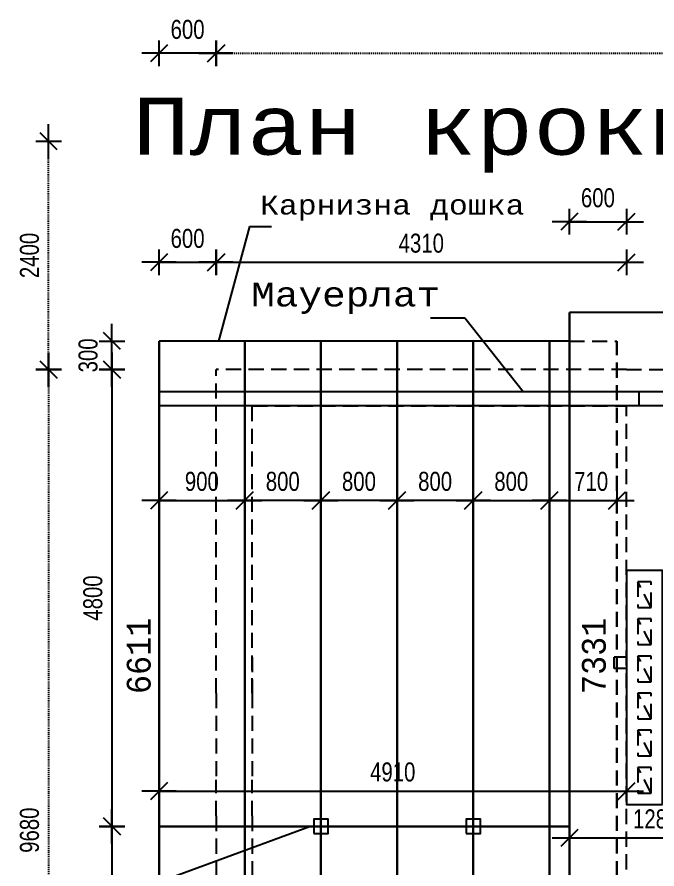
# Model space of a CAD drawing. Extents: x 3578 to 5591, y 95 to 458.
# Drawn here: x 5142.4 to 5209.6, y 199.5 to 289 of the extents above; entities that cross this region are included whole.
import ezdxf

# ---------------------------------------------------------------- set-up
doc = ezdxf.new("R2010")
doc.units = 0
doc.header["$MEASUREMENT"] = 0
doc.linetypes.add('HIDDEN2', pattern=[4.7625, 3.175, -1.5875])
doc.layers.get('0').update_dxf_attribs({"linetype": 'CONTINUOUS'})
doc.layers.get('DEFPOINTS').update_dxf_attribs({"linetype": 'CONTINUOUS'})
doc.layers.add('A700G', color=7, linetype='CONTINUOUS')
doc.layers.add('Chata', color=7, linetype='CONTINUOUS')
doc.styles.add('RUSS', font='russ', dxfattribs={"width": 0.8})
doc.styles.get("Standard").update_dxf_attribs({"font": 'cour.ttf'})
doc.dimstyles.new('Text 2mm', dxfattribs={"dimtxt": 2, "dimasz": 0.09, "dimexe": 0, "dimexo": 0, "dimgap": 1, "dimtad": 1, "dimdec": 0, "dimlfac": 100, "dimzin": 0, "dimdsep": 46, "dimtxsty": 'RUSS', "dimblk": 'A8MITTA', "dimcen": 3, "dimse1": 1, "dimse2": 1, "dimclrd": 6, "dimclrt": 6, "dimadec": 0, "dimazin": 0, "dimtp": 6, "dimtm": 6, "dimtfac": 1, "dimtdec": 0, "dimtofl": 0, "dimtmove": 2, "dimatfit": 3, "dimldrblk": 'A8MITTA', "dimfxl": 1, "dimtolj": 1, "dimtzin": 0, "dimarcsym": 0})

# ---------------------------------------------------------------- blocks, each defined once
blk = doc.blocks.new('A8MITTA', base_point=(3180, 3140))
for p, q in [((3180, 3155), (3180, 3125)), ((3170, 3130), (3190, 3150)), ((3160, 3140), (3200, 3140))]:
    blk.add_line(p, q)
blk = doc.blocks.new('*D675')
at = {"layer": 'Chata', "color": 6, "linetype": 'HIDDEN2', "lineweight": -2, "ltscale": 0.01, "transparency": 16777216}
blk.add_line((5163.399, 285.172), (5308.419, 285.172), dxfattribs=at)
at = {"layer": 'DEFPOINTS', "color": 0, "linetype": 'HIDDEN2', "ltscale": 0.01, "transparency": 16777216}
for p in [(5308.509, 285.172), (5163.309, 251.928), (5308.509, 251.928)]:
    blk.add_point(p, dxfattribs=at)
at = {"layer": 'Chata', "color": 6, "linetype": 'HIDDEN2', "lineweight": -2, "ltscale": 0.01, "transparency": 16777216, "xscale": 0.09, "yscale": 0.09, "zscale": 0.09, "rotation": 180}
blk.add_blockref('A8MITTA', (5163.309, 285.172), dxfattribs=at)
at = {"layer": 'Chata', "color": 6, "linetype": 'HIDDEN2', "lineweight": -2, "ltscale": 0.01, "transparency": 16777216, "xscale": 0.09, "yscale": 0.09, "zscale": 0.09}
blk.add_blockref('A8MITTA', (5308.509, 285.172), dxfattribs=at)
at = {"layer": 'Chata', "color": 6, "linetype": 'HIDDEN2', "ltscale": 0.01, "transparency": 16777216, "insert": (5235.909, 287.172), "char_height": 2, "attachment_point": 5, "style": 'RUSS'}
blk.add_mtext('\\A1;14520', dxfattribs=at)
blk = doc.blocks.new('*D676')
at = {"layer": 'Chata', "color": 6, "linetype": 'HIDDEN2', "lineweight": -2, "ltscale": 0.01, "transparency": 16777216}
blk.add_line((5145.711, 251.838), (5145.711, 155.218), dxfattribs=at)
at = {"layer": 'DEFPOINTS', "color": 0, "linetype": 'HIDDEN2', "ltscale": 0.01, "transparency": 16777216}
for p in [(5163.309, 251.928), (5145.711, 155.128), (5163.309, 155.128)]:
    blk.add_point(p, dxfattribs=at)
at = {"layer": 'Chata', "color": 6, "linetype": 'HIDDEN2', "lineweight": -2, "ltscale": 0.01, "transparency": 16777216, "xscale": 0.09, "yscale": 0.09, "zscale": 0.09}
for p, rotation in [((5145.711, 251.928), 90), ((5145.711, 155.128), 270)]:
    blk.add_blockref('A8MITTA', p, dxfattribs=dict(at, rotation=rotation))
at = {"layer": 'Chata', "color": 6, "linetype": 'HIDDEN2', "ltscale": 0.01, "transparency": 16777216, "insert": (5143.711, 203.528), "char_height": 2, "attachment_point": 5, "rotation": 90, "style": 'RUSS'}
blk.add_mtext('\\A1;9680', dxfattribs=at)
blk = doc.blocks.new('*D677')
at = {"layer": 'Chata', "color": 6, "linetype": 'HIDDEN2', "lineweight": -2, "ltscale": 0.01, "transparency": 16777216}
blk.add_line((5145.711, 252.018), (5145.711, 275.838), dxfattribs=at)
at = {"layer": 'DEFPOINTS', "color": 0, "linetype": 'HIDDEN2', "ltscale": 0.01, "transparency": 16777216}
for p in [(5145.711, 275.928), (5246.337, 275.928), (5231.809, 251.928)]:
    blk.add_point(p, dxfattribs=at)
at = {"layer": 'Chata', "color": 6, "linetype": 'HIDDEN2', "lineweight": -2, "ltscale": 0.01, "transparency": 16777216, "xscale": 0.09, "yscale": 0.09, "zscale": 0.09}
for p, rotation in [((5145.711, 275.928), 90), ((5145.711, 251.928), 270)]:
    blk.add_blockref('A8MITTA', p, dxfattribs=dict(at, rotation=rotation))
at = {"layer": 'Chata', "color": 6, "linetype": 'HIDDEN2', "ltscale": 0.01, "transparency": 16777216, "insert": (5143.711, 263.928), "char_height": 2, "attachment_point": 5, "rotation": 90, "style": 'RUSS'}
blk.add_mtext('\\A1;2400', dxfattribs=at)
blk = doc.blocks.new('*D678')
at = {"color": 6, "lineweight": -2, "ltscale": 0.01, "transparency": 16777216}
blk.add_line((5163.219, 285.172), (5157.399, 285.172), dxfattribs=at)
at = {"layer": 'DEFPOINTS', "color": 0, "ltscale": 0.01, "transparency": 16777216}
for p in [(5157.309, 285.172), (5157.309, 251.928), (5163.309, 251.928)]:
    blk.add_point(p, dxfattribs=at)
at = {"color": 6, "lineweight": -2, "ltscale": 0.01, "transparency": 16777216, "xscale": 0.09, "yscale": 0.09, "zscale": 0.09, "rotation": 180}
blk.add_blockref('A8MITTA', (5157.309, 285.172), dxfattribs=at)
at = {"color": 6, "lineweight": -2, "ltscale": 0.01, "transparency": 16777216, "xscale": 0.09, "yscale": 0.09, "zscale": 0.09}
blk.add_blockref('A8MITTA', (5163.309, 285.172), dxfattribs=at)
at = {"color": 6, "ltscale": 0.01, "transparency": 16777216, "insert": (5160.309, 287.672), "char_height": 2, "attachment_point": 5, "style": 'RUSS'}
blk.add_mtext('\\A1;600', dxfattribs=at)
blk = doc.blocks.new('*D679')
at = {"color": 6, "lineweight": -2, "ltscale": 0.01, "transparency": 16777216}
blk.add_line((5152.365, 251.838), (5152.365, 204.018), dxfattribs=at)
at = {"layer": 'DEFPOINTS', "color": 0, "ltscale": 0.01, "transparency": 16777216}
for p in [(5163.309, 251.928), (5152.365, 203.928), (5157.309, 203.928)]:
    blk.add_point(p, dxfattribs=at)
at = {"color": 6, "lineweight": -2, "ltscale": 0.01, "transparency": 16777216, "xscale": 0.09, "yscale": 0.09, "zscale": 0.09}
for p, rotation in [((5152.365, 251.928), 90), ((5152.365, 203.928), 270)]:
    blk.add_blockref('A8MITTA', p, dxfattribs=dict(at, rotation=rotation))
at = {"color": 6, "ltscale": 0.01, "transparency": 16777216, "insert": (5150.365, 227.928), "char_height": 2, "attachment_point": 5, "rotation": 90, "style": 'RUSS'}
blk.add_mtext('\\A1;4800', dxfattribs=at)
blk = doc.blocks.new('*D680')
at = {"color": 6, "lineweight": -2, "ltscale": 0.01, "transparency": 16777216}
blk.add_line((5152.365, 252.018), (5152.365, 254.838), dxfattribs=at)
at = {"layer": 'DEFPOINTS', "color": 0, "ltscale": 0.01, "transparency": 16777216}
for p in [(5152.365, 254.928), (5157.309, 254.928), (5163.309, 251.928)]:
    blk.add_point(p, dxfattribs=at)
at = {"color": 6, "lineweight": -2, "ltscale": 0.01, "transparency": 16777216, "xscale": 0.09, "yscale": 0.09, "zscale": 0.09}
for p, rotation in [((5152.365, 254.928), 90), ((5152.365, 251.928), 270)]:
    blk.add_blockref('A8MITTA', p, dxfattribs=dict(at, rotation=rotation))
at = {"color": 6, "ltscale": 0.01, "transparency": 16777216, "insert": (5149.865, 253.428), "char_height": 2, "attachment_point": 5, "rotation": 90, "style": 'RUSS'}
blk.add_mtext('\\A1;300', dxfattribs=at)
blk = doc.blocks.new('*D681')
at = {"color": 6, "lineweight": -2, "ltscale": 0.01, "transparency": 16777216}
blk.add_line((5152.365, 203.838), (5152.365, 155.218), dxfattribs=at)
at = {"layer": 'DEFPOINTS', "color": 0, "ltscale": 0.01, "transparency": 16777216}
for p in [(5157.309, 203.928), (5152.365, 155.128), (5163.309, 155.128)]:
    blk.add_point(p, dxfattribs=at)
at = {"color": 6, "lineweight": -2, "ltscale": 0.01, "transparency": 16777216, "xscale": 0.09, "yscale": 0.09, "zscale": 0.09}
for p, rotation in [((5152.365, 203.928), 90), ((5152.365, 155.128), 270)]:
    blk.add_blockref('A8MITTA', p, dxfattribs=dict(at, rotation=rotation))
at = {"color": 6, "ltscale": 0.01, "transparency": 16777216, "insert": (5150.365, 179.528), "char_height": 2, "attachment_point": 5, "rotation": 90, "style": 'RUSS'}
blk.add_mtext('\\A1;4880', dxfattribs=at)
blk = doc.blocks.new('*D691')
at = {"color": 6, "lineweight": -2, "ltscale": 0.01, "transparency": 16777216}
blk.add_line((5200.499, 267.478), (5206.319, 267.478), dxfattribs=at)
at = {"layer": 'DEFPOINTS', "color": 0, "ltscale": 0.01, "transparency": 16777216}
for p in [(5206.409, 267.478), (5200.409, 257.928), (5206.409, 248.128)]:
    blk.add_point(p, dxfattribs=at)
at = {"color": 6, "lineweight": -2, "ltscale": 0.01, "transparency": 16777216, "xscale": 0.09, "yscale": 0.09, "zscale": 0.09, "rotation": 180}
blk.add_blockref('A8MITTA', (5200.409, 267.478), dxfattribs=at)
at = {"color": 6, "lineweight": -2, "ltscale": 0.01, "transparency": 16777216, "xscale": 0.09, "yscale": 0.09, "zscale": 0.09}
blk.add_blockref('A8MITTA', (5206.409, 267.478), dxfattribs=at)
at = {"color": 6, "ltscale": 0.01, "transparency": 16777216, "insert": (5203.409, 269.978), "char_height": 2, "attachment_point": 5, "style": 'RUSS'}
blk.add_mtext('\\A1;600', dxfattribs=at)
blk = doc.blocks.new('*D692')
at = {"color": 6, "lineweight": -2, "ltscale": 0.01, "transparency": 16777216}
blk.add_line((5157.399, 263.208), (5163.219, 263.208), dxfattribs=at)
at = {"layer": 'DEFPOINTS', "color": 0, "ltscale": 0.01, "transparency": 16777216}
for p in [(5163.309, 263.208), (5157.309, 254.928), (5163.309, 251.928)]:
    blk.add_point(p, dxfattribs=at)
at = {"color": 6, "lineweight": -2, "ltscale": 0.01, "transparency": 16777216, "xscale": 0.09, "yscale": 0.09, "zscale": 0.09, "rotation": 180}
blk.add_blockref('A8MITTA', (5157.309, 263.208), dxfattribs=at)
at = {"color": 6, "lineweight": -2, "ltscale": 0.01, "transparency": 16777216, "xscale": 0.09, "yscale": 0.09, "zscale": 0.09}
blk.add_blockref('A8MITTA', (5163.309, 263.208), dxfattribs=at)
at = {"color": 6, "ltscale": 0.01, "transparency": 16777216, "insert": (5160.309, 265.708), "char_height": 2, "attachment_point": 5, "style": 'RUSS'}
blk.add_mtext('\\A1;600', dxfattribs=at)
blk = doc.blocks.new('*D693')
at = {"color": 6, "lineweight": -2, "ltscale": 0.01, "transparency": 16777216}
blk.add_line((5163.399, 263.208), (5206.319, 263.208), dxfattribs=at)
at = {"layer": 'DEFPOINTS', "color": 0, "ltscale": 0.01, "transparency": 16777216}
for p in [(5206.409, 263.208), (5163.309, 251.928), (5206.409, 248.128)]:
    blk.add_point(p, dxfattribs=at)
at = {"color": 6, "lineweight": -2, "ltscale": 0.01, "transparency": 16777216, "xscale": 0.09, "yscale": 0.09, "zscale": 0.09, "rotation": 180}
blk.add_blockref('A8MITTA', (5163.309, 263.208), dxfattribs=at)
at = {"color": 6, "lineweight": -2, "ltscale": 0.01, "transparency": 16777216, "xscale": 0.09, "yscale": 0.09, "zscale": 0.09}
blk.add_blockref('A8MITTA', (5206.409, 263.208), dxfattribs=at)
at = {"color": 6, "ltscale": 0.01, "transparency": 16777216, "insert": (5184.859, 265.208), "char_height": 2, "attachment_point": 5, "style": 'RUSS'}
blk.add_mtext('\\A1;4310', dxfattribs=at)
blk = doc.blocks.new('*D704')
at = {"color": 6, "lineweight": -2, "ltscale": 0.01, "transparency": 16777216}
blk.add_line((5157.399, 207.635), (5206.319, 207.635), dxfattribs=at)
at = {"layer": 'DEFPOINTS', "color": 0, "ltscale": 0.01, "transparency": 16777216}
for p in [(5206.409, 207.635), (5157.309, 203.928), (5206.409, 203.928)]:
    blk.add_point(p, dxfattribs=at)
at = {"color": 6, "lineweight": -2, "ltscale": 0.01, "transparency": 16777216, "xscale": 0.09, "yscale": 0.09, "zscale": 0.09, "rotation": 180}
blk.add_blockref('A8MITTA', (5157.309, 207.635), dxfattribs=at)
at = {"color": 6, "lineweight": -2, "ltscale": 0.01, "transparency": 16777216, "xscale": 0.09, "yscale": 0.09, "zscale": 0.09}
blk.add_blockref('A8MITTA', (5206.409, 207.635), dxfattribs=at)
at = {"color": 6, "ltscale": 0.01, "transparency": 16777216, "insert": (5181.859, 209.635), "char_height": 2, "attachment_point": 5, "style": 'RUSS'}
blk.add_mtext('\\A1;4910', dxfattribs=at)
blk = doc.blocks.new('*D731')
at = {"color": 6, "lineweight": -2, "ltscale": 0.01, "transparency": 16777216}
blk.add_line((5157.399, 238.174), (5166.219, 238.174), dxfattribs=at)
at = {"layer": 'DEFPOINTS', "color": 0, "ltscale": 0.01, "transparency": 16777216}
for p in [(5157.309, 254.928), (5166.309, 254.928), (5166.309, 238.174)]:
    blk.add_point(p, dxfattribs=at)
at = {"color": 6, "lineweight": -2, "ltscale": 0.01, "transparency": 16777216, "xscale": 0.09, "yscale": 0.09, "zscale": 0.09, "rotation": 180}
blk.add_blockref('A8MITTA', (5157.309, 238.174), dxfattribs=at)
at = {"color": 6, "lineweight": -2, "ltscale": 0.01, "transparency": 16777216, "xscale": 0.09, "yscale": 0.09, "zscale": 0.09}
blk.add_blockref('A8MITTA', (5166.309, 238.174), dxfattribs=at)
at = {"color": 6, "ltscale": 0.01, "transparency": 16777216, "insert": (5161.809, 240.174), "char_height": 2, "attachment_point": 5, "style": 'RUSS'}
blk.add_mtext('\\A1;900', dxfattribs=at)
blk = doc.blocks.new('*D732')
at = {"color": 6, "lineweight": -2, "ltscale": 0.01, "transparency": 16777216}
blk.add_line((5198.399, 238.174), (5205.319, 238.174), dxfattribs=at)
at = {"layer": 'DEFPOINTS', "color": 0, "ltscale": 0.01, "transparency": 16777216}
for p in [(5198.309, 254.928), (5205.409, 254.928), (5205.409, 238.174)]:
    blk.add_point(p, dxfattribs=at)
at = {"color": 6, "lineweight": -2, "ltscale": 0.01, "transparency": 16777216, "xscale": 0.09, "yscale": 0.09, "zscale": 0.09, "rotation": 180}
blk.add_blockref('A8MITTA', (5198.309, 238.174), dxfattribs=at)
at = {"color": 6, "lineweight": -2, "ltscale": 0.01, "transparency": 16777216, "xscale": 0.09, "yscale": 0.09, "zscale": 0.09}
blk.add_blockref('A8MITTA', (5205.409, 238.174), dxfattribs=at)
at = {"color": 6, "ltscale": 0.01, "transparency": 16777216, "insert": (5202.701, 240.174), "char_height": 2, "attachment_point": 5, "style": 'RUSS'}
blk.add_mtext('\\A1;710', dxfattribs=at)
blk = doc.blocks.new('*D733')
at = {"color": 6, "lineweight": -2, "ltscale": 0.01, "transparency": 16777216}
blk.add_line((5190.399, 238.174), (5198.219, 238.174), dxfattribs=at)
at = {"layer": 'DEFPOINTS', "color": 0, "ltscale": 0.01, "transparency": 16777216}
for p in [(5190.309, 254.928), (5198.309, 254.928), (5198.309, 238.174)]:
    blk.add_point(p, dxfattribs=at)
at = {"color": 6, "lineweight": -2, "ltscale": 0.01, "transparency": 16777216, "xscale": 0.09, "yscale": 0.09, "zscale": 0.09, "rotation": 180}
blk.add_blockref('A8MITTA', (5190.309, 238.174), dxfattribs=at)
at = {"color": 6, "lineweight": -2, "ltscale": 0.01, "transparency": 16777216, "xscale": 0.09, "yscale": 0.09, "zscale": 0.09}
blk.add_blockref('A8MITTA', (5198.309, 238.174), dxfattribs=at)
at = {"color": 6, "ltscale": 0.01, "transparency": 16777216, "insert": (5194.309, 240.174), "char_height": 2, "attachment_point": 5, "style": 'RUSS'}
blk.add_mtext('\\A1;800', dxfattribs=at)
blk = doc.blocks.new('*D734')
at = {"color": 6, "lineweight": -2, "ltscale": 0.01, "transparency": 16777216}
blk.add_line((5190.219, 238.174), (5182.399, 238.174), dxfattribs=at)
at = {"layer": 'DEFPOINTS', "color": 0, "ltscale": 0.01, "transparency": 16777216}
for p in [(5182.309, 254.928), (5190.309, 254.928), (5182.309, 238.174)]:
    blk.add_point(p, dxfattribs=at)
at = {"color": 6, "lineweight": -2, "ltscale": 0.01, "transparency": 16777216, "xscale": 0.09, "yscale": 0.09, "zscale": 0.09, "rotation": 180}
blk.add_blockref('A8MITTA', (5182.309, 238.174), dxfattribs=at)
at = {"color": 6, "lineweight": -2, "ltscale": 0.01, "transparency": 16777216, "xscale": 0.09, "yscale": 0.09, "zscale": 0.09}
blk.add_blockref('A8MITTA', (5190.309, 238.174), dxfattribs=at)
at = {"color": 6, "ltscale": 0.01, "transparency": 16777216, "insert": (5186.309, 240.174), "char_height": 2, "attachment_point": 5, "style": 'RUSS'}
blk.add_mtext('\\A1;800', dxfattribs=at)
blk = doc.blocks.new('*D735')
at = {"color": 6, "lineweight": -2, "ltscale": 0.01, "transparency": 16777216}
blk.add_line((5182.219, 238.174), (5174.399, 238.174), dxfattribs=at)
at = {"layer": 'DEFPOINTS', "color": 0, "ltscale": 0.01, "transparency": 16777216}
for p in [(5174.309, 254.928), (5182.309, 254.928), (5174.309, 238.174)]:
    blk.add_point(p, dxfattribs=at)
at = {"color": 6, "lineweight": -2, "ltscale": 0.01, "transparency": 16777216, "xscale": 0.09, "yscale": 0.09, "zscale": 0.09, "rotation": 180}
blk.add_blockref('A8MITTA', (5174.309, 238.174), dxfattribs=at)
at = {"color": 6, "lineweight": -2, "ltscale": 0.01, "transparency": 16777216, "xscale": 0.09, "yscale": 0.09, "zscale": 0.09}
blk.add_blockref('A8MITTA', (5182.309, 238.174), dxfattribs=at)
at = {"color": 6, "ltscale": 0.01, "transparency": 16777216, "insert": (5178.309, 240.174), "char_height": 2, "attachment_point": 5, "style": 'RUSS'}
blk.add_mtext('\\A1;800', dxfattribs=at)
blk = doc.blocks.new('*D736')
at = {"color": 6, "lineweight": -2, "ltscale": 0.01, "transparency": 16777216}
blk.add_line((5174.219, 238.174), (5166.399, 238.174), dxfattribs=at)
at = {"layer": 'DEFPOINTS', "color": 0, "ltscale": 0.01, "transparency": 16777216}
for p in [(5166.309, 254.928), (5174.309, 254.928), (5166.309, 238.174)]:
    blk.add_point(p, dxfattribs=at)
at = {"color": 6, "lineweight": -2, "ltscale": 0.01, "transparency": 16777216, "xscale": 0.09, "yscale": 0.09, "zscale": 0.09, "rotation": 180}
blk.add_blockref('A8MITTA', (5166.309, 238.174), dxfattribs=at)
at = {"color": 6, "lineweight": -2, "ltscale": 0.01, "transparency": 16777216, "xscale": 0.09, "yscale": 0.09, "zscale": 0.09}
blk.add_blockref('A8MITTA', (5174.309, 238.174), dxfattribs=at)
at = {"color": 6, "ltscale": 0.01, "transparency": 16777216, "insert": (5170.309, 240.174), "char_height": 2, "attachment_point": 5, "style": 'RUSS'}
blk.add_mtext('\\A1;800', dxfattribs=at)
blk = doc.blocks.new('*D737')
at = {"color": 6, "lineweight": -2, "ltscale": 0.01, "transparency": 16777216}
blk.add_line((5213.119, 202.702), (5200.499, 202.702), dxfattribs=at)
at = {"layer": 'DEFPOINTS', "color": 0, "ltscale": 0.01, "transparency": 16777216}
for p in [(5200.409, 202.702), (5200.409, 198.128), (5213.209, 198.128)]:
    blk.add_point(p, dxfattribs=at)
at = {"color": 6, "lineweight": -2, "ltscale": 0.01, "transparency": 16777216, "xscale": 0.09, "yscale": 0.09, "zscale": 0.09, "rotation": 180}
blk.add_blockref('A8MITTA', (5200.409, 202.702), dxfattribs=at)
at = {"color": 6, "lineweight": -2, "ltscale": 0.01, "transparency": 16777216, "xscale": 0.09, "yscale": 0.09, "zscale": 0.09}
blk.add_blockref('A8MITTA', (5213.209, 202.702), dxfattribs=at)
at = {"color": 6, "ltscale": 0.01, "transparency": 16777216, "insert": (5209.476, 204.702), "char_height": 2, "attachment_point": 5, "style": 'RUSS'}
blk.add_mtext('\\A1;1280', dxfattribs=at)

msp = doc.modelspace()

# ---------------------------------------------------------------- linework, layer by layer
at = {"color": 3, "lineweight": 30, "ltscale": 0.01}
for p, q in [((5200.409, 143.928), (5200.409, 257.928)), ((5157.309, 152.128), (5157.309, 254.928)), ((5166.309, 152.128), (5166.309, 254.928)), ((5174.309, 152.128), (5174.309, 254.928)), ((5182.309, 152.128), (5182.309, 254.928)), ((5190.309, 152.128), (5190.309, 254.928)), ((5198.309, 152.128), (5198.309, 254.928))]:
    msp.add_line(p, q, dxfattribs=at)
at = {"ltscale": 0.01}
for p, q in [((5228.809, 257.928), (5200.409, 257.928)), ((5189.422, 257.373), (5195.546, 249.628)), ((5200.409, 254.928), (5157.309, 254.928)), ((5157.309, 248.128), (5157.309, 249.628)), ((5157.309, 249.628), (5207.709, 249.628)), ((5207.709, 248.128), (5157.309, 248.128)), ((5142.824, 192.779), (5173.111, 203.928))]:
    msp.add_line(p, q, dxfattribs=at)
at = {"lineweight": 30, "ltscale": 0.01}
msp.add_line((5157.309, 203.928), (5200.409, 203.928), dxfattribs=at)
at = {"ltscale": 0.01}
for points in [[(5233.109, 248.128), (5200.409, 248.128), (5200.409, 249.628), (5233.109, 249.628)], [(5210.209, 206.228), (5210.209, 230.828), (5206.409, 230.828), (5206.409, 206.228)], [(5173.559, 203.178), (5175.059, 203.178), (5175.059, 204.678), (5173.559, 204.678)], [(5189.559, 203.178), (5191.059, 203.178), (5191.059, 204.678), (5189.559, 204.678)]]:
    msp.add_lwpolyline(points, close=True, dxfattribs=at)
at = {"layer": 'A700G', "ltscale": 0.01}
for p, q in [((5166.798, 266.969), (5163.572, 254.928)), ((5166.798, 266.969), (5169.134, 266.969)), ((5185.817, 257.373), (5189.422, 257.373))]:
    msp.add_line(p, q, dxfattribs=at)
at = {"layer": 'Chata', "linetype": 'HIDDEN2', "ltscale": 0.5}
msp.add_line((5200.409, 254.928), (5205.409, 254.928), dxfattribs=at)
at = {"layer": 'Chata', "color": 3, "linetype": 'HIDDEN2', "lineweight": 30, "ltscale": 0.5}
msp.add_line((5205.409, 143.928), (5205.409, 254.928), dxfattribs=at)
at = {"layer": 'Chata', "color": 1, "linetype": 'HIDDEN2', "ltscale": 0.5}
for p, q in [((5163.309, 217.928), (5163.309, 251.928)), ((5206.409, 251.928), (5163.309, 251.928)), ((5206.409, 251.928), (5235.609, 251.928)), ((5206.409, 251.928), (5206.409, 251.928)), ((5207.709, 249.628), (5207.709, 248.128)), ((5167.109, 217.928), (5167.109, 248.128)), ((5167.109, 248.128), (5206.409, 248.128)), ((5206.409, 158.928), (5206.409, 248.128)), ((5209.009, 226.928), (5207.609, 229.628)), ((5209.009, 223.028), (5207.609, 225.728)), ((5167.109, 221.728), (5167.109, 217.928)), ((5206.409, 221.728), (5205.109, 221.728)), ((5205.109, 220.528), (5205.109, 221.728)), ((5209.009, 219.128), (5207.609, 221.828)), ((5206.409, 220.528), (5205.109, 220.528)), ((5206.409, 220.528), (5205.109, 220.528)), ((5163.309, 217.928), (5163.309, 208.828)), ((5167.109, 217.928), (5167.109, 208.828)), ((5209.009, 215.228), (5207.609, 217.928)), ((5209.009, 211.328), (5207.609, 214.028)), ((5209.009, 207.428), (5207.609, 210.128)), ((5163.309, 205.028), (5163.309, 208.828)), ((5167.109, 205.028), (5167.109, 208.828)), ((5163.309, 205.028), (5163.309, 195.928)), ((5167.109, 205.028), (5167.109, 195.928))]:
    msp.add_line(p, q, dxfattribs=at)
for points in [[(5207.609, 226.928), (5209.009, 226.928), (5209.009, 229.628), (5207.609, 229.628)], [(5207.609, 223.028), (5209.009, 223.028), (5209.009, 225.728), (5207.609, 225.728)], [(5207.609, 219.128), (5209.009, 219.128), (5209.009, 221.828), (5207.609, 221.828)], [(5207.609, 215.228), (5209.009, 215.228), (5209.009, 217.928), (5207.609, 217.928)], [(5207.609, 211.328), (5209.009, 211.328), (5209.009, 214.028), (5207.609, 214.028)], [(5207.609, 211.328), (5209.009, 211.328), (5209.009, 214.028), (5207.609, 214.028)], [(5207.609, 207.428), (5209.009, 207.428), (5209.009, 210.128), (5207.609, 210.128)], [(5207.609, 207.428), (5209.009, 207.428), (5209.009, 210.128), (5207.609, 210.128)]]:
    msp.add_lwpolyline(points, close=True, dxfattribs=at)

# ---------------------------------------------------------------- texts
at = {"width": 0.99}
for s, height, p in [('Карнизна дошка', 2, (5167.916, 268.228)), ('Мауерлат', 2.5, (5166.998, 258.571))]:
    msp.add_text(s, height=height, dxfattribs=at).set_placement(p)
at = {"layer": 'Chata'}
msp.add_text('План крокв', height=6, dxfattribs=at).set_placement((5154.536, 274.515))
at = {"layer": 'Chata', "width": 0.8}
for s, p in [('6611', (5156.428, 217.839)), ('7331', (5204.232, 217.839))]:
    msp.add_text(s, height=2.5, rotation=90, dxfattribs=at).set_placement(p)

# ---------------------------------------------------------------- dimensions: what is measured, and where the dimension line sits
at = {"ltscale": 0.01}
for base, p1, p2, picture, middle in [((5157.309, 285.172), (5163.309, 251.928), (5157.309, 251.928), '*D678', (5160.309, 287.672)), ((5206.409, 267.478), (5200.409, 257.928), (5206.409, 248.128), '*D691', (5203.409, 269.978)), ((5163.309, 263.208), (5157.309, 254.928), (5163.309, 251.928), '*D692', (5160.309, 265.708)), ((5206.409, 263.208), (5163.309, 251.928), (5206.409, 248.128), '*D693', (5184.859, 265.208)), ((5166.309, 238.174), (5157.309, 254.928), (5166.309, 254.928), '*D731', (5161.809, 240.174)), ((5166.309, 238.174), (5174.309, 254.928), (5166.309, 254.928), '*D736', (5170.309, 240.174)), ((5174.309, 238.174), (5182.309, 254.928), (5174.309, 254.928), '*D735', (5178.309, 240.174)), ((5182.309, 238.174), (5190.309, 254.928), (5182.309, 254.928), '*D734', (5186.309, 240.174)), ((5198.309, 238.174), (5190.309, 254.928), (5198.309, 254.928), '*D733', (5194.309, 240.174)), ((5206.409, 207.635), (5157.309, 203.928), (5206.409, 203.928), '*D704', (5181.859, 209.635))]:
    dim = msp.add_linear_dim(base=base, p1=p1, p2=p2, dimstyle='Text 2mm', dxfattribs=at)
    dim.commit()
    dim.dimension.update_dxf_attribs({"geometry": picture, "text_midpoint": middle})
for base, p1, p2, picture, middle in [((5152.365, 254.928), (5163.309, 251.928), (5157.309, 254.928), '*D680', (5149.865, 253.428)), ((5152.365, 203.928), (5163.309, 251.928), (5157.309, 203.928), '*D679', (5150.365, 227.928)), ((5152.365, 155.128), (5157.309, 203.928), (5163.309, 155.128), '*D681', (5150.365, 179.528))]:
    dim = msp.add_linear_dim(base=base, p1=p1, p2=p2, angle=90, dimstyle='Text 2mm', dxfattribs=at)
    dim.commit()
    dim.dimension.update_dxf_attribs({"geometry": picture, "text_midpoint": middle})
for base, p1, p2, picture, middle in [((5205.409, 238.174), (5198.309, 254.928), (5205.409, 254.928), '*D732', (5202.701, 240.174)), ((5200.409, 202.702), (5213.209, 198.128), (5200.409, 198.128), '*D737', (5209.476, 204.702))]:
    dim = msp.add_linear_dim(base=base, p1=p1, p2=p2, dimstyle='Text 2mm', dxfattribs=at)
    dim.commit()
    dim.dimension.update_dxf_attribs({"geometry": picture, "text_midpoint": middle, "dimtype": 160})
at = {"layer": 'Chata', "color": 1, "linetype": 'HIDDEN2', "ltscale": 0.5}
dim = msp.add_linear_dim(base=(5308.509, 285.172), p1=(5163.309, 251.928), p2=(5308.509, 251.928), dimstyle='Text 2mm', dxfattribs=at)
dim.commit()
dim.dimension.update_dxf_attribs({"geometry": '*D675', "text_midpoint": (5235.909, 287.172)})
for base, p1, p2, picture, middle in [((5145.711, 275.928), (5231.809, 251.928), (5246.337, 275.928), '*D677', (5143.711, 263.928)), ((5145.711, 155.128), (5163.309, 251.928), (5163.309, 155.128), '*D676', (5143.711, 203.528))]:
    dim = msp.add_linear_dim(base=base, p1=p1, p2=p2, angle=90, dimstyle='Text 2mm', dxfattribs=at)
    dim.commit()
    dim.dimension.update_dxf_attribs({"geometry": picture, "text_midpoint": middle})

doc.saveas('drawing.dxf')
